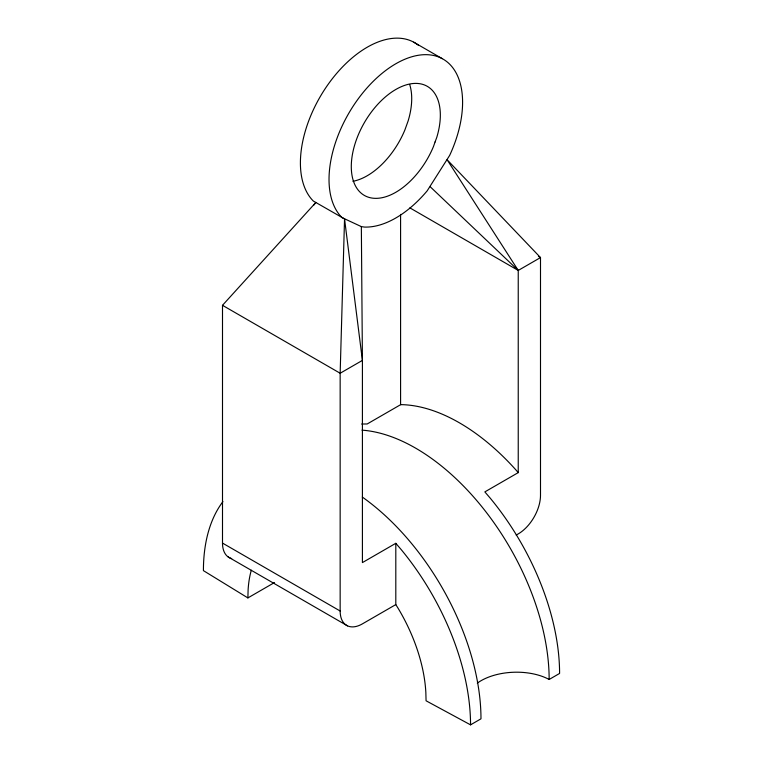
<?xml version="1.0" encoding="UTF-8"?>
<svg xmlns="http://www.w3.org/2000/svg" width="763" height="763" viewBox="0 0 763 763"><rect width="100%" height="100%" fill="white"/><g stroke="black" fill="none" stroke-linecap="round" stroke-linejoin="round"><path stroke-width="1.14" d="M222.939 501.606A188.89 109.052 60 0 0 203.416 570.629L247.889 597.915L248.109 589.971A125.924 72.704 60 0 1 251.313 570.219M418.496 45.37A94.44 54.526 -60 0 0 326.049 87.363A94.44 54.526 -60 0 0 313.335 201.05L344.542 218.914L340.155 373.25L340.155 611.01A31.483 18.178 -60 0 0 362.415 623.867L395.806 604.592L395.806 543.304L362.415 562.589L362.415 360.394L361.347 226.611L341.948 217.569A94.44 54.526 -60 0 1 351.047 109.49A94.44 54.526 -60 0 1 440.566 57.807A94.44 54.526 -60 0 1 449.665 155.385L427.194 190.817A94.44 54.526 -60 0 1 364.418 227.069L361.347 226.611M313.727 205.18L315.92 202.395L222.5 305.314L222.5 543.084A31.483 18.178 -60 0 0 231.675 558.583M409.874 207.87L518.239 270.436L540.5 257.579L447.08 159.715L518.239 270.436L518.239 472.621L484.848 491.897L490.371 498.325A188.89 109.052 60 0 1 559.584 673.443L549.15 679.471A48.193 26.934 -1.5 0 0 477.295 683.133M518.239 472.621L516.284 470.332A188.89 109.052 60 0 0 402.54 404.667L400.585 404.695L367.194 423.97L361.681 424.028M247.889 597.915L274.499 582.55M516.217 535.073L518.239 533.9A31.483 18.178 -60 0 0 540.5 495.349L540.5 257.579L538.44 256.387M395.806 604.592L397.933 607.977A125.924 72.704 60 0 1 425.849 692.585L426.069 700.787L470.542 724.85L480.976 718.822A188.89 109.052 60 0 0 362.301 497.047M413.68 42.156L442.292 58.675M222.5 305.314L340.155 373.25L362.415 360.394L344.542 218.914M222.5 543.084L340.155 611.01M228.213 556.98L347.518 625.86M430.275 186.811L518.239 270.436M395.806 543.304L401.319 549.741A188.89 109.052 60 0 1 470.542 724.85M400.585 214.393L400.585 404.695M361.996 430.141A188.89 109.052 60 0 1 549.15 679.471M409.693 84.512A62.967 36.347 -60 0 1 408.119 120.964L404.876 129.977A62.967 36.347 -60 0 1 352.935 181.289M435.063 141.985L433.489 146.496A62.967 36.347 -60 0 1 357.58 189.3A62.967 36.347 -60 0 1 392.84 91.302A62.967 36.347 -60 0 1 436.741 137.483L435.063 141.985"/></g></svg>
